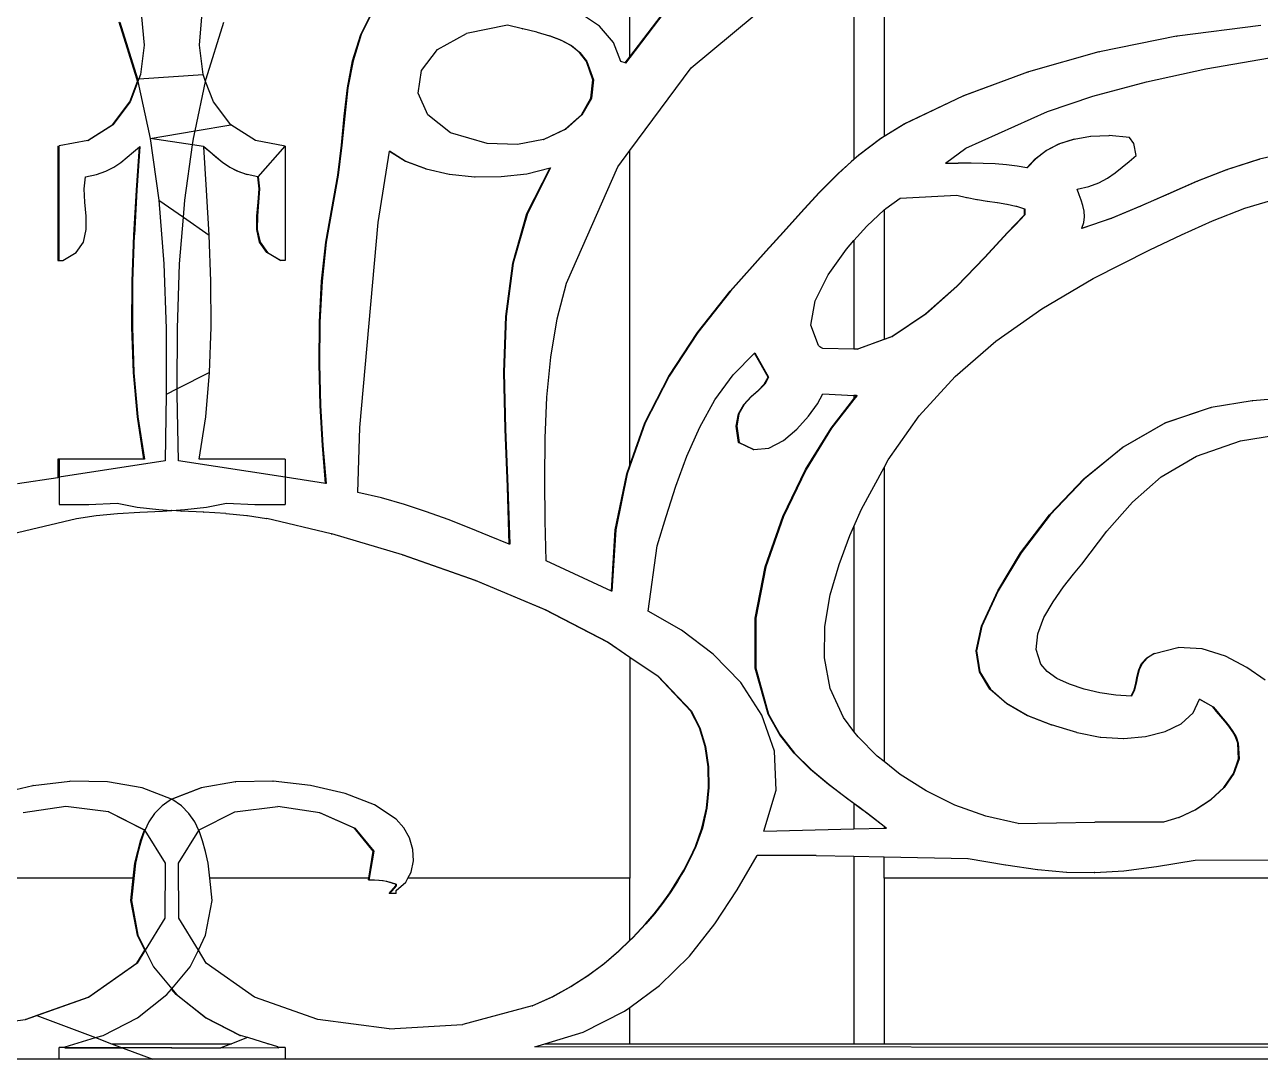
# Model space of a CAD drawing. Header units: inches. Extents: x 1397 to 20304, y -27267 to -746.
# Drawn here: x 13952.83 to 13966.33, y -23749.69 to -23738.38 of the extents above; entities that cross this region are included whole.
import ezdxf

# ---------------------------------------------------------------- set-up
doc = ezdxf.new("R2010")
doc.units = ezdxf.units.IN
doc.header["$LTSCALE"] = 17
doc.header["$MEASUREMENT"] = 0
doc.layers.add('25 BOT BAR', color=12, linetype='Continuous', lineweight=25)

# ---------------------------------------------------------------- blocks, each defined once
blk = doc.blocks.new('A$C99292ed1')
for p, q in [((42.983, 13.695), (42.983, 16.165)), ((45.762, 15.322), (45.762, 12.612)), ((45.432, 15.111), (45.432, 12.297)), ((43.653, 13.543), (44.713, 14.649)), ((42.983, 13.695), (43.517, 14.571)), ((43.522, 14.571), (42.983, 13.687)), ((40.043, 13.998), (40.178, 14.336)), ((40.183, 14.336), (40.048, 13.998)), ((37.648, 14.242), (37.677, 13.852)), ((38.279, 13.852), (38.307, 14.242)), ((42.65, 14.113), (42.431, 14.296)), ((37.597, 13.392), (37.404, 14.17)), ((37.409, 14.17), (37.602, 13.392)), ((38.353, 13.392), (38.547, 14.17)), ((41.646, 14.128), (41.197, 14.015)), ((41.811, 14.077), (41.646, 14.128)), ((41.811, 14.077), (41.815, 14.077)), ((41.965, 14.03), (41.815, 14.077)), ((42.804, 13.89), (42.65, 14.113)), ((49.879, 14.125), (48.962, 13.975)), ((39.954, 13.642), (40.043, 13.998)), ((40.048, 13.998), (39.959, 13.642)), ((40.043, 13.998), (40.048, 13.998)), ((40.883, 13.795), (41.197, 14.015)), ((41.965, 14.03), (41.97, 14.03)), ((41.97, 14.03), (42.105, 13.981)), ((42.23, 13.924), (42.105, 13.981)), ((42.105, 13.981), (42.11, 13.981)), ((42.11, 13.981), (42.234, 13.924)), ((42.23, 13.924), (42.234, 13.924)), ((42.339, 13.85), (42.23, 13.924)), ((42.234, 13.924), (42.344, 13.85)), ((48.957, 13.975), (48.114, 13.763)), ((48.957, 13.975), (48.962, 13.975)), ((37.677, 13.852), (37.636, 13.453)), ((38.32, 13.453), (38.279, 13.852)), ((40.706, 13.51), (40.883, 13.795)), ((42.339, 13.85), (42.344, 13.85)), ((42.432, 13.755), (42.339, 13.85)), ((42.344, 13.85), (42.437, 13.755)), ((42.886, 13.631), (42.804, 13.89)), ((39.898, 13.27), (39.954, 13.642)), ((39.959, 13.642), (39.903, 13.27)), ((39.954, 13.642), (39.959, 13.642)), ((42.432, 13.755), (42.437, 13.755)), ((42.498, 13.65), (42.432, 13.755)), ((42.437, 13.755), (42.504, 13.646)), ((42.504, 13.646), (42.498, 13.65)), ((42.509, 13.631), (42.498, 13.65)), ((42.504, 13.646), (42.514, 13.631)), ((42.932, 13.611), (42.983, 13.695)), ((42.983, 13.687), (42.936, 13.61)), ((42.983, 13.687), (42.983, 13.695)), ((48.109, 13.763), (47.338, 13.492)), ((48.109, 13.763), (48.114, 13.763)), ((49.278, 13.532), (49.972, 13.683)), ((40.669, 13.198), (40.706, 13.51)), ((42.509, 13.631), (42.514, 13.631)), ((42.58, 13.38), (42.509, 13.631)), ((42.514, 13.631), (42.585, 13.38)), ((42.932, 13.611), (42.886, 13.631)), ((42.936, 13.61), (42.932, 13.611)), ((42.983, 12.413), (43.653, 13.543)), ((48.627, 13.354), (49.278, 13.532)), ((37.603, 13.359), (37.597, 13.392)), ((37.602, 13.392), (37.597, 13.392)), ((37.602, 13.392), (37.618, 13.394)), ((37.602, 13.392), (37.606, 13.369)), ((37.603, 13.359), (37.606, 13.369)), ((37.606, 13.369), (37.608, 13.359)), ((37.618, 13.394), (37.608, 13.359)), ((37.618, 13.394), (38.32, 13.453)), ((37.636, 13.453), (37.618, 13.394)), ((38.348, 13.359), (38.32, 13.453)), ((38.348, 13.359), (38.353, 13.392)), ((42.558, 13.132), (42.58, 13.38)), ((42.585, 13.38), (42.563, 13.132)), ((42.58, 13.38), (42.585, 13.38)), ((46.624, 13.164), (47.333, 13.492)), ((47.338, 13.492), (46.629, 13.164)), ((47.333, 13.492), (47.338, 13.492)), ((37.518, 13.079), (37.603, 13.359)), ((37.608, 13.359), (37.523, 13.079)), ((37.608, 13.359), (37.742, 12.579)), ((38.232, 12.683), (38.348, 13.359)), ((38.433, 13.079), (38.348, 13.359)), ((39.862, 12.884), (39.898, 13.27)), ((39.903, 13.27), (39.867, 12.884)), ((39.898, 13.27), (39.903, 13.27)), ((48.042, 13.157), (48.627, 13.354)), ((40.774, 12.901), (40.669, 13.198)), ((42.454, 12.902), (42.558, 13.132)), ((42.563, 13.132), (42.459, 12.902)), ((42.558, 13.132), (42.563, 13.132)), ((45.981, 12.78), (46.624, 13.164)), ((46.629, 13.164), (45.986, 12.78)), ((46.624, 13.164), (46.629, 13.164)), ((47.548, 12.946), (48.042, 13.157)), ((37.329, 12.766), (37.518, 13.079)), ((37.523, 13.079), (37.333, 12.766)), ((37.518, 13.079), (37.523, 13.079)), ((38.622, 12.766), (38.433, 13.079)), ((39.831, 12.486), (39.862, 12.884)), ((39.867, 12.884), (39.836, 12.486)), ((39.862, 12.884), (39.867, 12.884)), ((41.025, 12.658), (40.774, 12.901)), ((42.278, 12.708), (42.454, 12.902)), ((42.459, 12.902), (42.282, 12.708)), ((42.454, 12.902), (42.459, 12.902)), ((46.655, 12.448), (47.548, 12.946)), ((37.059, 12.551), (37.329, 12.766)), ((37.332, 12.765), (37.064, 12.551)), ((37.332, 12.765), (37.329, 12.766)), ((37.332, 12.765), (37.333, 12.766)), ((38.232, 12.683), (38.622, 12.766)), ((38.891, 12.551), (38.622, 12.766)), ((42.039, 12.567), (42.278, 12.708)), ((42.282, 12.708), (42.044, 12.567)), ((42.278, 12.708), (42.282, 12.708)), ((45.986, 12.78), (45.762, 12.608)), ((45.762, 12.612), (45.981, 12.78)), ((45.981, 12.78), (45.986, 12.78)), ((37.742, 12.579), (38.232, 12.683)), ((37.742, 12.579), (37.836, 11.736)), ((38.204, 12.492), (37.742, 12.579)), ((38.204, 12.492), (38.214, 12.579)), ((38.214, 12.579), (38.232, 12.683)), ((41.423, 12.511), (41.025, 12.658)), ((42.039, 12.567), (41.754, 12.496)), ((42.039, 12.567), (42.044, 12.567)), ((45.481, 12.351), (45.72, 12.58)), ((45.725, 12.58), (45.485, 12.351)), ((45.72, 12.58), (45.762, 12.612)), ((45.72, 12.58), (45.725, 12.58)), ((45.762, 12.608), (45.725, 12.58)), ((45.762, 12.612), (45.762, 12.608)), ((47.671, 12.504), (47.833, 12.572)), ((47.838, 12.572), (47.676, 12.504)), ((47.833, 12.572), (47.838, 12.572)), ((47.838, 12.572), (48.015, 12.612)), ((48.015, 12.612), (48.02, 12.612)), ((48.02, 12.612), (48.217, 12.621)), ((48.217, 12.621), (48.218, 12.621)), ((48.218, 12.621), (48.221, 12.621)), ((48.441, 12.594), (48.221, 12.621)), ((48.49, 12.511), (48.441, 12.594)), ((36.734, 12.476), (36.749, 12.478)), ((36.734, 12.476), (36.734, 10.912)), ((36.749, 12.454), (36.734, 12.476)), ((37.059, 12.551), (36.749, 12.478)), ((36.749, 12.454), (36.749, 12.478)), ((36.749, 10.912), (36.749, 12.454)), ((37.059, 12.551), (37.064, 12.551)), ((37.559, 12.396), (37.624, 12.464)), ((37.591, 11.875), (37.624, 12.464)), ((37.629, 12.469), (37.596, 11.875)), ((37.624, 12.464), (37.629, 12.469)), ((38.12, 11.736), (38.204, 12.492)), ((38.326, 12.469), (38.204, 12.492)), ((38.326, 12.469), (38.397, 12.396)), ((38.327, 12.464), (38.326, 12.469)), ((38.392, 12.396), (38.327, 12.464)), ((38.359, 11.875), (38.327, 12.464)), ((39.216, 12.476), (38.891, 12.551)), ((38.921, 12.054), (39.216, 12.476)), ((39.216, 12.476), (39.216, 10.912)), ((39.792, 12.077), (39.831, 12.486)), ((39.836, 12.486), (39.797, 12.077)), ((39.831, 12.486), (39.836, 12.486)), ((41.754, 12.496), (41.423, 12.511)), ((46.432, 12.241), (46.655, 12.448)), ((47.531, 12.413), (47.671, 12.504)), ((47.676, 12.504), (47.535, 12.413)), ((47.671, 12.504), (47.676, 12.504)), ((48.515, 12.345), (48.49, 12.511)), ((37.42, 12.253), (37.49, 12.323)), ((37.49, 12.323), (37.559, 12.396)), ((38.46, 12.323), (38.392, 12.396)), ((38.392, 12.396), (38.397, 12.396)), ((38.397, 12.396), (38.465, 12.323)), ((38.531, 12.253), (38.46, 12.323)), ((38.465, 12.323), (38.46, 12.323)), ((38.465, 12.323), (38.535, 12.253)), ((40.233, 11.432), (40.356, 12.404)), ((40.356, 12.404), (40.357, 12.407)), ((40.528, 12.269), (40.356, 12.404)), ((40.357, 12.407), (40.533, 12.269)), ((42.853, 12.194), (42.983, 12.413)), ((42.983, 8.118), (42.983, 12.413)), ((45.4, 12.261), (45.432, 12.297)), ((45.432, 12.292), (45.403, 12.259)), ((45.432, 12.297), (45.481, 12.351)), ((45.485, 12.351), (45.432, 12.292)), ((45.432, 12.297), (45.432, 12.292)), ((45.481, 12.351), (45.485, 12.351)), ((47.321, 12.18), (47.413, 12.303)), ((47.418, 12.303), (47.325, 12.179)), ((47.413, 12.303), (47.531, 12.413)), ((47.413, 12.303), (47.418, 12.303)), ((47.535, 12.413), (47.418, 12.303)), ((47.531, 12.413), (47.535, 12.413)), ((48.439, 12.266), (48.515, 12.345)), ((49.507, 12.155), (49.859, 12.296)), ((49.864, 12.296), (49.512, 12.155)), ((49.859, 12.296), (49.864, 12.296)), ((50.246, 12.407), (49.864, 12.296)), ((37.256, 12.131), (37.343, 12.188)), ((37.343, 12.188), (37.42, 12.253)), ((38.607, 12.188), (38.531, 12.253)), ((38.535, 12.253), (38.531, 12.253)), ((38.535, 12.253), (38.612, 12.188)), ((38.694, 12.131), (38.607, 12.188)), ((38.612, 12.188), (38.607, 12.188)), ((38.612, 12.188), (38.699, 12.131)), ((40.528, 12.269), (40.533, 12.269)), ((40.752, 12.164), (40.528, 12.269)), ((40.533, 12.269), (40.756, 12.164)), ((40.752, 12.164), (40.756, 12.164)), ((40.756, 12.164), (41.009, 12.092)), ((41.857, 12.098), (42.112, 12.177)), ((41.859, 11.556), (42.112, 12.177)), ((42.117, 12.179), (41.864, 11.556)), ((42.112, 12.177), (42.117, 12.179)), ((42.291, 10.603), (42.853, 12.194)), ((45.258, 12.101), (45.4, 12.261)), ((45.403, 12.259), (45.263, 12.101)), ((45.403, 12.259), (45.4, 12.261)), ((46.432, 12.241), (46.568, 12.242)), ((46.568, 12.242), (46.57, 12.242)), ((46.573, 12.242), (46.57, 12.242)), ((46.711, 12.241), (46.573, 12.242)), ((46.845, 12.238), (46.711, 12.241)), ((46.975, 12.231), (46.845, 12.238)), ((47.099, 12.22), (46.975, 12.231)), ((47.216, 12.203), (47.099, 12.22)), ((47.321, 12.18), (47.216, 12.203)), ((47.325, 12.179), (47.321, 12.18)), ((48.287, 12.108), (48.364, 12.186)), ((48.364, 12.186), (48.439, 12.266)), ((49.179, 11.995), (49.507, 12.155)), ((49.512, 12.155), (49.184, 11.995)), ((49.507, 12.155), (49.512, 12.155)), ((37.019, 11.89), (37.034, 12.054)), ((37.034, 12.054), (37.155, 12.086)), ((37.155, 12.086), (37.256, 12.131)), ((38.796, 12.086), (38.694, 12.131)), ((38.699, 12.131), (38.694, 12.131)), ((38.699, 12.131), (38.801, 12.086)), ((38.801, 12.086), (38.796, 12.086)), ((38.917, 12.054), (38.801, 12.086)), ((38.931, 11.89), (38.917, 12.054)), ((38.921, 12.054), (38.917, 12.054)), ((38.921, 12.054), (38.936, 11.89)), ((39.661, 11.164), (39.792, 12.077)), ((39.797, 12.077), (39.666, 11.164)), ((39.792, 12.077), (39.797, 12.077)), ((41.009, 12.092), (41.014, 12.092)), ((41.014, 12.092), (41.287, 12.056)), ((41.287, 12.056), (41.292, 12.056)), ((41.292, 12.056), (41.577, 12.058)), ((41.577, 12.058), (41.857, 12.098)), ((45.049, 11.837), (45.258, 12.101)), ((45.263, 12.101), (45.053, 11.837)), ((45.258, 12.101), (45.263, 12.101)), ((48.109, 11.974), (48.203, 12.037)), ((48.203, 12.037), (48.287, 12.108)), ((37.028, 11.708), (37.019, 11.89)), ((38.923, 11.708), (38.931, 11.89)), ((38.936, 11.89), (38.927, 11.708)), ((38.936, 11.89), (38.931, 11.89)), ((47.87, 11.888), (47.999, 11.924)), ((47.893, 11.811), (47.87, 11.888)), ((47.999, 11.924), (48.109, 11.974)), ((48.866, 11.825), (49.179, 11.995)), ((49.184, 11.995), (48.871, 11.825)), ((49.179, 11.995), (49.184, 11.995)), ((37.564, 11.259), (37.591, 11.875)), ((37.596, 11.875), (37.569, 11.263)), ((37.591, 11.875), (37.596, 11.875)), ((38.387, 11.259), (38.359, 11.875)), ((44.85, 11.566), (45.049, 11.837)), ((45.053, 11.837), (44.855, 11.566)), ((45.049, 11.837), (45.053, 11.837)), ((45.779, 11.624), (45.936, 11.764)), ((45.936, 11.764), (46.556, 11.806)), ((46.556, 11.806), (46.663, 11.773)), ((46.663, 11.773), (46.667, 11.773)), ((46.667, 11.773), (46.775, 11.747)), ((46.775, 11.747), (46.78, 11.747)), ((46.78, 11.747), (46.887, 11.725)), ((47.915, 11.736), (47.893, 11.811)), ((48.558, 11.654), (48.866, 11.825)), ((48.871, 11.825), (48.562, 11.654)), ((48.866, 11.825), (48.871, 11.825)), ((49.703, 11.626), (50.085, 11.769)), ((37.042, 11.519), (37.028, 11.708)), ((37.836, 11.736), (37.891, 10.868)), ((37.836, 11.736), (38.105, 11.503)), ((38.105, 11.503), (38.12, 11.736)), ((38.908, 11.519), (38.923, 11.708)), ((38.927, 11.708), (38.913, 11.519)), ((38.927, 11.708), (38.923, 11.708)), ((45.762, 11.603), (45.779, 11.624)), ((46.887, 11.725), (46.892, 11.725)), ((46.892, 11.725), (46.996, 11.704)), ((46.996, 11.704), (47.001, 11.704)), ((47.001, 11.704), (47.102, 11.682)), ((47.102, 11.682), (47.107, 11.682)), ((47.107, 11.682), (47.202, 11.654)), ((47.202, 11.654), (47.207, 11.654)), ((47.207, 11.654), (47.295, 11.619)), ((47.295, 11.619), (47.3, 11.619)), ((47.295, 11.536), (47.295, 11.619)), ((47.3, 11.619), (47.3, 11.536)), ((47.934, 11.662), (47.915, 11.736)), ((47.947, 11.587), (47.934, 11.662)), ((48.244, 11.492), (48.558, 11.654)), ((48.562, 11.654), (48.249, 11.492)), ((48.558, 11.654), (48.562, 11.654)), ((49.351, 11.456), (49.703, 11.626)), ((37.044, 11.334), (37.042, 11.519)), ((38.064, 10.868), (38.105, 11.503)), ((38.105, 11.503), (38.387, 11.259)), ((38.907, 11.334), (38.908, 11.519)), ((38.913, 11.519), (38.908, 11.519)), ((38.913, 11.519), (38.912, 11.334)), ((41.704, 10.874), (41.859, 11.556)), ((41.864, 11.556), (41.709, 10.874)), ((41.859, 11.556), (41.864, 11.556)), ((44.657, 11.298), (44.85, 11.566)), ((44.855, 11.566), (44.662, 11.298)), ((44.85, 11.566), (44.855, 11.566)), ((45.571, 11.381), (45.762, 11.603)), ((45.762, 11.603), (45.762, 9.836)), ((47.192, 11.403), (47.295, 11.536)), ((47.3, 11.536), (47.196, 11.401)), ((47.295, 11.536), (47.3, 11.536)), ((48.249, 11.492), (47.92, 11.349)), ((47.921, 11.352), (48.244, 11.492)), ((47.943, 11.432), (47.951, 11.511)), ((47.951, 11.511), (47.947, 11.587)), ((48.244, 11.492), (48.249, 11.492)), ((40.034, 8.633), (40.233, 11.432)), ((45.432, 11.186), (45.571, 11.381)), ((47.11, 11.297), (47.192, 11.403)), ((47.196, 11.401), (47.114, 11.297)), ((47.196, 11.401), (47.192, 11.403)), ((47.92, 11.349), (47.921, 11.352)), ((47.921, 11.352), (47.943, 11.432)), ((49.011, 11.265), (49.351, 11.456)), ((37.014, 11.165), (37.044, 11.334)), ((37.546, 10.631), (37.564, 11.259)), ((37.568, 11.259), (37.55, 10.631)), ((37.569, 11.263), (37.564, 11.259)), ((37.564, 11.259), (37.568, 11.259)), ((37.569, 11.263), (37.568, 11.259)), ((38.405, 10.631), (38.387, 11.259)), ((38.937, 11.165), (38.907, 11.334)), ((38.912, 11.334), (38.907, 11.334)), ((38.912, 11.334), (38.942, 11.165)), ((44.468, 11.038), (44.657, 11.298)), ((44.662, 11.298), (44.473, 11.038)), ((44.657, 11.298), (44.662, 11.298)), ((46.859, 10.952), (47.11, 11.297)), ((47.114, 11.297), (46.863, 10.952)), ((47.11, 11.297), (47.114, 11.297)), ((48.664, 11.059), (49.011, 11.265)), ((36.934, 11.021), (37.014, 11.165)), ((39.017, 11.021), (38.937, 11.165)), ((38.942, 11.165), (38.937, 11.165)), ((38.942, 11.165), (39.022, 11.021)), ((39.615, 10.63), (39.661, 11.164)), ((39.666, 11.164), (39.62, 10.63)), ((39.661, 11.164), (39.666, 11.164)), ((45.349, 11.069), (45.432, 11.186)), ((45.432, 11.186), (45.432, 9.7)), ((36.786, 10.914), (36.934, 11.021)), ((39.165, 10.914), (39.017, 11.021)), ((39.022, 11.021), (39.017, 11.021)), ((39.022, 11.021), (39.169, 10.914)), ((44.079, 10.494), (44.468, 11.038)), ((44.473, 11.038), (44.084, 10.494)), ((44.468, 11.038), (44.473, 11.038)), ((45.149, 10.718), (45.349, 11.069)), ((46.556, 10.561), (46.859, 10.952)), ((46.863, 10.952), (46.56, 10.561)), ((46.859, 10.952), (46.863, 10.952)), ((48.044, 10.666), (48.664, 11.059)), ((36.734, 10.912), (36.749, 10.912)), ((36.749, 10.912), (36.786, 10.914)), ((37.891, 10.868), (37.916, 9.982)), ((38.039, 9.982), (38.064, 10.868)), ((39.169, 10.914), (39.165, 10.914)), ((39.202, 10.912), (39.169, 10.914)), ((39.216, 10.912), (39.202, 10.912)), ((41.627, 10.147), (41.704, 10.874)), ((41.709, 10.874), (41.631, 10.147)), ((41.704, 10.874), (41.709, 10.874)), ((45.007, 10.36), (45.149, 10.718)), ((47.484, 10.254), (48.044, 10.666)), ((37.543, 10.002), (37.546, 10.631)), ((37.546, 10.631), (37.55, 10.631)), ((37.55, 10.631), (37.548, 10.002)), ((38.408, 10.002), (38.405, 10.631)), ((39.591, 10.071), (39.615, 10.63)), ((39.62, 10.63), (39.596, 10.071)), ((39.615, 10.63), (39.62, 10.63)), ((42.187, 10.114), (42.291, 10.603)), ((46.214, 10.183), (46.556, 10.561)), ((46.56, 10.561), (46.219, 10.183)), ((46.556, 10.561), (46.56, 10.561)), ((43.722, 9.93), (44.079, 10.494)), ((44.084, 10.494), (43.727, 9.93)), ((44.079, 10.494), (44.084, 10.494)), ((44.96, 10.028), (45.007, 10.36)), ((41.605, 9.387), (41.627, 10.147)), ((41.631, 10.147), (41.61, 9.387)), ((41.627, 10.147), (41.631, 10.147)), ((45.847, 9.876), (46.214, 10.183)), ((46.219, 10.183), (45.851, 9.876)), ((46.214, 10.183), (46.219, 10.183)), ((46.983, 9.811), (47.484, 10.254)), ((37.543, 10.002), (37.548, 10.002)), ((37.56, 9.38), (37.543, 10.002)), ((37.548, 10.002), (37.565, 9.38)), ((38.391, 9.38), (38.408, 10.002)), ((39.587, 9.5), (39.591, 10.071)), ((39.591, 10.071), (39.596, 10.071)), ((39.596, 10.071), (39.592, 9.5)), ((42.118, 9.592), (42.187, 10.114)), ((45.044, 9.752), (44.96, 10.028)), ((37.916, 9.982), (37.918, 9.083)), ((38.037, 9.158), (38.039, 9.982)), ((43.408, 9.333), (43.722, 9.93)), ((43.727, 9.93), (43.413, 9.333)), ((43.722, 9.93), (43.727, 9.93)), ((45.851, 9.876), (45.762, 9.834)), ((45.762, 9.836), (45.847, 9.876)), ((45.847, 9.876), (45.851, 9.876)), ((45.055, 9.739), (45.044, 9.752)), ((45.06, 9.732), (45.055, 9.739)), ((45.069, 9.725), (45.06, 9.732)), ((45.077, 9.72), (45.069, 9.725)), ((45.467, 9.699), (45.762, 9.836)), ((45.762, 9.834), (45.472, 9.699)), ((45.762, 9.836), (45.762, 9.834)), ((46.538, 9.326), (46.983, 9.811)), ((42.077, 9.046), (42.118, 9.592)), ((44.112, 9.352), (44.346, 9.645)), ((44.346, 9.645), (44.349, 9.649)), ((44.493, 9.317), (44.346, 9.645)), ((44.349, 9.649), (44.498, 9.317)), ((45.093, 9.711), (45.077, 9.72)), ((45.432, 9.7), (45.093, 9.711)), ((45.467, 9.699), (45.432, 9.7)), ((45.472, 9.699), (45.467, 9.699)), ((39.587, 9.5), (39.592, 9.5)), ((39.599, 8.933), (39.587, 9.5)), ((39.592, 9.5), (39.603, 8.933)), ((37.56, 9.38), (37.565, 9.38)), ((37.602, 8.775), (37.56, 9.38)), ((37.56, 9.38), (37.565, 9.377)), ((37.565, 9.38), (37.565, 9.377)), ((37.565, 9.377), (37.607, 8.775)), ((38.391, 9.38), (38.037, 9.158)), ((38.349, 8.775), (38.391, 9.38)), ((41.605, 9.387), (41.61, 9.387)), ((41.619, 8.606), (41.605, 9.387)), ((41.61, 9.387), (41.624, 8.606)), ((43.147, 8.693), (43.408, 9.333)), ((43.413, 9.333), (43.152, 8.693)), ((43.408, 9.333), (43.413, 9.333)), ((43.913, 9.011), (44.112, 9.352)), ((44.452, 9.221), (44.493, 9.317)), ((44.498, 9.317), (44.457, 9.221)), ((44.493, 9.317), (44.498, 9.317)), ((46.146, 8.789), (46.538, 9.326)), ((44.384, 9.136), (44.452, 9.221)), ((44.457, 9.221), (44.389, 9.136)), ((44.452, 9.221), (44.457, 9.221)), ((37.918, 9.083), (37.905, 8.176)), ((38.037, 9.158), (37.918, 9.083)), ((38.037, 9.083), (38.037, 9.158)), ((38.051, 8.176), (38.037, 9.083)), ((42.058, 8.484), (42.077, 9.046)), ((44.228, 8.946), (44.304, 9.049)), ((44.309, 9.049), (44.233, 8.946)), ((44.304, 9.049), (44.384, 9.136)), ((44.304, 9.049), (44.309, 9.049)), ((44.389, 9.136), (44.309, 9.049)), ((44.384, 9.136), (44.389, 9.136)), ((45.032, 8.956), (45.093, 9.089)), ((45.093, 9.089), (45.432, 9.07)), ((45.432, 9.07), (45.432, 9.023)), ((45.46, 9.068), (45.432, 9.07)), ((45.465, 9.068), (45.432, 9.015)), ((45.432, 9.023), (45.46, 9.068)), ((45.46, 9.068), (45.465, 9.068)), ((39.599, 8.933), (39.603, 8.933)), ((39.623, 8.384), (39.599, 8.933)), ((39.603, 8.933), (39.628, 8.384)), ((43.746, 8.636), (43.913, 9.011)), ((44.17, 8.817), (44.228, 8.946)), ((44.233, 8.946), (44.175, 8.817)), ((44.228, 8.946), (44.233, 8.946)), ((44.934, 8.786), (45.032, 8.956)), ((45.181, 8.62), (45.432, 9.023)), ((45.432, 9.015), (45.186, 8.62)), ((45.432, 9.023), (45.432, 9.015)), ((49.781, 8.994), (49.333, 8.902)), ((49.781, 8.994), (49.786, 8.994)), ((50.266, 9.045), (49.786, 8.994)), ((44.146, 8.647), (44.17, 8.817)), ((44.175, 8.817), (44.151, 8.647)), ((44.17, 8.817), (44.175, 8.817)), ((44.807, 8.607), (44.934, 8.786)), ((45.806, 8.188), (46.146, 8.789)), ((48.832, 8.695), (49.329, 8.902)), ((49.333, 8.902), (48.837, 8.695)), ((49.329, 8.902), (49.333, 8.902)), ((37.602, 8.775), (37.607, 8.775)), ((37.674, 8.197), (37.602, 8.775)), ((37.607, 8.775), (37.679, 8.197)), ((38.277, 8.197), (38.349, 8.775)), ((43.152, 8.693), (42.983, 8.101)), ((42.983, 8.118), (43.147, 8.693)), ((43.147, 8.693), (43.152, 8.693)), ((44.146, 8.647), (44.151, 8.647)), ((44.171, 8.425), (44.146, 8.647)), ((44.151, 8.647), (44.176, 8.425)), ((48.368, 8.361), (48.832, 8.695)), ((48.837, 8.695), (48.373, 8.361)), ((48.832, 8.695), (48.837, 8.695)), ((40.01, 7.741), (40.034, 8.633)), ((41.619, 8.606), (41.624, 8.606)), ((41.646, 7.818), (41.619, 8.606)), ((41.624, 8.606), (41.651, 7.818)), ((43.604, 8.239), (43.746, 8.636)), ((44.66, 8.452), (44.807, 8.607)), ((44.904, 8.058), (45.181, 8.62)), ((45.186, 8.62), (44.908, 8.058)), ((45.181, 8.62), (45.186, 8.62)), ((49.656, 8.449), (50.269, 8.576)), ((39.623, 8.384), (39.628, 8.384)), ((39.658, 7.866), (39.623, 8.384)), ((39.628, 8.384), (39.663, 7.865)), ((42.054, 7.918), (42.058, 8.484)), ((44.171, 8.425), (44.176, 8.425)), ((44.332, 8.331), (44.171, 8.425)), ((44.176, 8.425), (44.336, 8.331)), ((44.501, 8.35), (44.66, 8.452)), ((49.173, 8.24), (49.656, 8.449)), ((43.484, 7.829), (43.604, 8.239)), ((44.332, 8.331), (44.336, 8.331)), ((44.336, 8.331), (44.501, 8.35)), ((47.945, 7.931), (48.368, 8.361)), ((48.373, 8.361), (47.95, 7.931)), ((48.368, 8.361), (48.373, 8.361)), ((48.79, 7.959), (49.173, 8.24)), ((36.749, 8.197), (36.734, 8.197)), ((36.734, 8.197), (36.734, 7.95)), ((36.749, 8.197), (36.749, 7.954)), ((37.674, 8.197), (36.749, 8.197)), ((37.905, 8.176), (36.749, 7.954)), ((37.679, 8.197), (37.674, 8.197)), ((39.217, 7.951), (38.051, 8.176)), ((39.217, 8.197), (38.277, 8.197)), ((39.217, 8.197), (39.217, 7.951)), ((42.949, 7.998), (42.983, 8.118)), ((42.983, 8.101), (42.953, 7.998)), ((42.983, 8.101), (42.983, 8.118)), ((45.762, 8.085), (45.806, 8.188)), ((42.824, 7.235), (42.949, 7.998)), ((42.953, 7.998), (42.829, 7.235)), ((42.949, 7.998), (42.953, 7.998)), ((44.655, 7.417), (44.904, 8.058)), ((44.908, 8.058), (44.66, 7.417)), ((44.904, 8.058), (44.908, 8.058)), ((45.515, 7.513), (45.762, 8.085)), ((45.762, 8.085), (45.762, 4.066)), ((36.293, 7.866), (36.734, 7.95)), ((36.734, 7.95), (36.749, 7.954)), ((36.749, 7.954), (36.748, 7.577)), ((39.217, 7.951), (39.217, 7.577)), ((39.658, 7.866), (39.217, 7.951)), ((39.663, 7.865), (39.658, 7.866)), ((42.059, 7.356), (42.054, 7.918)), ((47.57, 7.439), (47.945, 7.931)), ((47.95, 7.931), (47.575, 7.439)), ((47.945, 7.931), (47.95, 7.931)), ((48.475, 7.613), (48.79, 7.959)), ((40.269, 7.668), (40.01, 7.741)), ((41.646, 7.818), (41.651, 7.818)), ((41.666, 7.038), (41.646, 7.818)), ((41.651, 7.818), (41.671, 7.036)), ((43.379, 7.417), (43.484, 7.829)), ((36.748, 7.577), (37.071, 7.581)), ((37.071, 7.581), (37.381, 7.596)), ((37.381, 7.596), (37.6, 7.544)), ((38.356, 7.544), (38.574, 7.596)), ((38.574, 7.596), (38.884, 7.581)), ((38.884, 7.581), (39.207, 7.577)), ((39.207, 7.577), (39.217, 7.577)), ((40.519, 7.58), (40.269, 7.668)), ((40.762, 7.48), (40.519, 7.58)), ((48.195, 7.213), (48.475, 7.613)), ((36.938, 7.388), (37.152, 7.43)), ((37.152, 7.43), (37.384, 7.456)), ((37.384, 7.456), (37.627, 7.474)), ((37.6, 7.544), (37.835, 7.511)), ((37.627, 7.474), (37.875, 7.49)), ((37.835, 7.511), (37.975, 7.498)), ((37.875, 7.49), (37.975, 7.498)), ((37.978, 7.498), (37.975, 7.498)), ((37.978, 7.498), (38.12, 7.511)), ((38.075, 7.49), (37.978, 7.498)), ((38.075, 7.49), (38.08, 7.49)), ((38.323, 7.474), (38.08, 7.49)), ((38.12, 7.511), (38.356, 7.544)), ((38.323, 7.474), (38.328, 7.474)), ((38.567, 7.456), (38.328, 7.474)), ((38.567, 7.456), (38.572, 7.456)), ((38.572, 7.456), (38.799, 7.43)), ((38.799, 7.43), (38.804, 7.43)), ((38.804, 7.43), (39.013, 7.388)), ((40.997, 7.372), (40.762, 7.48)), ((45.432, 7.279), (45.515, 7.513)), ((47.253, 6.917), (47.57, 7.439)), ((47.575, 7.439), (47.258, 6.917)), ((47.57, 7.439), (47.575, 7.439)), ((36.23, 7.178), (36.938, 7.388)), ((39.013, 7.388), (39.018, 7.388)), ((39.721, 7.178), (39.018, 7.388)), ((41.226, 7.26), (40.997, 7.372)), ((42.068, 6.808), (42.059, 7.356)), ((43.283, 7.015), (43.379, 7.417)), ((44.462, 6.728), (44.655, 7.417)), ((44.66, 7.417), (44.467, 6.728)), ((44.655, 7.417), (44.66, 7.417)), ((39.721, 7.178), (39.726, 7.178)), ((40.498, 6.891), (39.726, 7.178)), ((41.451, 7.146), (41.226, 7.26)), ((42.782, 6.395), (42.824, 7.235)), ((42.829, 7.235), (42.787, 6.393)), ((42.824, 7.235), (42.829, 7.235)), ((45.269, 6.761), (45.388, 7.155)), ((45.388, 7.155), (45.432, 7.279)), ((45.432, 7.279), (45.432, 4.48)), ((47.92, 6.766), (48.195, 7.213)), ((41.666, 7.038), (41.451, 7.146)), ((41.671, 7.036), (41.666, 7.038)), ((41.295, 6.54), (40.498, 6.891)), ((40.498, 6.891), (40.503, 6.891)), ((40.503, 6.891), (41.3, 6.54)), ((43.184, 6.123), (43.283, 7.015)), ((47.002, 6.398), (47.253, 6.917)), ((47.258, 6.917), (47.007, 6.398)), ((47.253, 6.917), (47.258, 6.917)), ((42.782, 6.395), (42.068, 6.808)), ((45.173, 6.343), (45.269, 6.761)), ((47.832, 6.628), (47.92, 6.766)), ((44.353, 6.026), (44.462, 6.728)), ((44.467, 6.728), (44.358, 6.026)), ((44.462, 6.728), (44.467, 6.728)), ((47.722, 6.452), (47.832, 6.628)), ((42.059, 6.138), (41.295, 6.54)), ((41.295, 6.54), (41.3, 6.54)), ((41.3, 6.54), (42.064, 6.138)), ((42.787, 6.393), (42.782, 6.395)), ((46.824, 5.916), (47.002, 6.398)), ((47.007, 6.398), (46.829, 5.916)), ((47.002, 6.398), (47.007, 6.398)), ((47.608, 6.251), (47.722, 6.452)), ((45.114, 5.912), (45.173, 6.343)), ((47.508, 6.034), (47.608, 6.251)), ((42.74, 5.698), (42.059, 6.138)), ((42.059, 6.138), (42.064, 6.138)), ((42.064, 6.138), (42.745, 5.698)), ((43.547, 5.864), (43.184, 6.123)), ((44.353, 6.026), (44.358, 6.026)), ((44.354, 5.343), (44.353, 6.026)), ((44.358, 6.026), (44.359, 5.343)), ((47.441, 5.812), (47.508, 6.034)), ((43.892, 5.536), (43.547, 5.864)), ((45.109, 5.482), (45.114, 5.912)), ((46.766, 5.578), (46.824, 5.916)), ((46.829, 5.916), (46.77, 5.578)), ((46.824, 5.916), (46.829, 5.916)), ((47.423, 5.596), (47.441, 5.812)), ((42.74, 5.698), (42.745, 5.698)), ((42.983, 5.491), (42.74, 5.698)), ((42.745, 5.698), (42.983, 5.495)), ((44.194, 5.146), (43.892, 5.536)), ((46.766, 5.578), (46.77, 5.578)), ((46.802, 5.293), (46.766, 5.578)), ((46.77, 5.578), (46.806, 5.293)), ((47.474, 5.397), (47.423, 5.596)), ((48.627, 5.479), (48.709, 5.542)), ((48.714, 5.542), (48.632, 5.479)), ((48.709, 5.542), (48.714, 5.542)), ((48.714, 5.542), (48.97, 5.627)), ((48.97, 5.627), (48.974, 5.626)), ((48.97, 5.627), (48.975, 5.627)), ((48.975, 5.627), (48.974, 5.626)), ((49.238, 5.605), (48.975, 5.627)), ((49.491, 5.505), (49.238, 5.605)), ((42.983, 5.495), (42.983, 5.491)), ((42.983, 5.495), (43.293, 5.232)), ((42.983, 5.491), (42.983, 2.472)), ((43.288, 5.232), (42.983, 5.491)), ((45.171, 5.064), (45.109, 5.482)), ((48.544, 5.321), (48.575, 5.405)), ((48.58, 5.405), (48.549, 5.321)), ((48.575, 5.405), (48.627, 5.479)), ((48.575, 5.405), (48.58, 5.405)), ((48.632, 5.479), (48.58, 5.405)), ((48.627, 5.479), (48.632, 5.479)), ((49.723, 5.354), (49.491, 5.505)), ((44.354, 5.343), (44.359, 5.343)), ((44.493, 4.713), (44.354, 5.343)), ((44.359, 5.343), (44.498, 4.713)), ((46.802, 5.293), (46.806, 5.293)), ((46.917, 5.055), (46.802, 5.293)), ((46.806, 5.293), (46.922, 5.055)), ((47.541, 5.296), (47.474, 5.397)), ((47.649, 5.204), (47.541, 5.296)), ((48.525, 5.232), (48.544, 5.321)), ((48.549, 5.321), (48.53, 5.232)), ((48.544, 5.321), (48.549, 5.321)), ((49.923, 5.177), (49.723, 5.354)), ((43.288, 5.232), (43.293, 5.232)), ((43.65, 4.754), (43.288, 5.232)), ((43.293, 5.232), (43.655, 4.754)), ((44.426, 4.701), (44.194, 5.146)), ((47.786, 5.123), (47.649, 5.204)), ((48.492, 5.049), (48.51, 5.14)), ((48.515, 5.14), (48.496, 5.049)), ((48.51, 5.14), (48.525, 5.232)), ((48.51, 5.14), (48.515, 5.14)), ((48.53, 5.232), (48.515, 5.14)), ((48.525, 5.232), (48.53, 5.232)), ((45.316, 4.671), (45.171, 5.064)), ((46.917, 5.055), (46.922, 5.055)), ((47.097, 4.859), (46.917, 5.055)), ((46.922, 5.055), (47.101, 4.859)), ((47.946, 5.057), (47.786, 5.123)), ((48.118, 5.006), (47.946, 5.057)), ((48.294, 4.973), (48.118, 5.006)), ((48.461, 4.962), (48.492, 5.049)), ((48.496, 5.049), (48.466, 4.962)), ((48.492, 5.049), (48.496, 5.049)), ((48.461, 4.962), (48.294, 4.973)), ((48.466, 4.962), (48.461, 4.962)), ((49.137, 4.733), (49.208, 4.918)), ((49.208, 4.918), (49.209, 4.92)), ((49.353, 4.817), (49.208, 4.918)), ((49.209, 4.92), (49.358, 4.817)), ((43.65, 4.754), (43.655, 4.754)), ((43.744, 4.528), (43.65, 4.754)), ((43.655, 4.754), (43.748, 4.528)), ((47.097, 4.859), (47.101, 4.859)), ((47.325, 4.698), (47.097, 4.859)), ((47.101, 4.859), (47.329, 4.698)), ((49.008, 4.584), (49.137, 4.733)), ((49.353, 4.817), (49.358, 4.817)), ((49.394, 4.749), (49.353, 4.817)), ((49.358, 4.817), (49.399, 4.749)), ((49.394, 4.749), (49.399, 4.749)), ((49.439, 4.684), (49.394, 4.749)), ((49.399, 4.749), (49.443, 4.684)), ((44.564, 4.209), (44.426, 4.701)), ((44.621, 4.43), (44.493, 4.713)), ((44.493, 4.713), (44.498, 4.713)), ((44.498, 4.713), (44.626, 4.43)), ((45.432, 4.48), (45.316, 4.671)), ((47.325, 4.698), (47.329, 4.698)), ((47.586, 4.569), (47.325, 4.698)), ((47.329, 4.698), (47.591, 4.569)), ((49.439, 4.684), (49.443, 4.684)), ((49.484, 4.618), (49.439, 4.684)), ((49.443, 4.684), (49.489, 4.618)), ((49.484, 4.618), (49.489, 4.618)), ((49.528, 4.551), (49.484, 4.618)), ((49.489, 4.618), (49.533, 4.551)), ((43.744, 4.528), (43.748, 4.528)), ((43.806, 4.272), (43.744, 4.528)), ((43.748, 4.528), (43.81, 4.272)), ((45.477, 4.405), (45.432, 4.48)), ((47.586, 4.569), (47.591, 4.569)), ((47.756, 4.505), (47.591, 4.569)), ((47.758, 4.506), (47.756, 4.505)), ((47.866, 4.464), (47.758, 4.506)), ((47.866, 4.464), (47.87, 4.464)), ((47.87, 4.464), (48.123, 4.402)), ((48.619, 4.409), (48.832, 4.476)), ((48.832, 4.476), (49.008, 4.584)), ((49.528, 4.551), (49.533, 4.551)), ((49.568, 4.479), (49.528, 4.551)), ((49.533, 4.551), (49.573, 4.479)), ((49.568, 4.479), (49.573, 4.479)), ((49.602, 4.403), (49.568, 4.479)), ((49.573, 4.479), (49.607, 4.403)), ((44.621, 4.43), (44.626, 4.43)), ((44.778, 4.182), (44.621, 4.43)), ((44.626, 4.43), (44.783, 4.182)), ((45.685, 4.142), (45.477, 4.405)), ((48.123, 4.402), (48.128, 4.402)), ((48.128, 4.402), (48.376, 4.384)), ((48.378, 4.384), (48.376, 4.384)), ((48.378, 4.384), (48.381, 4.384)), ((48.381, 4.384), (48.619, 4.409)), ((49.602, 4.403), (49.607, 4.403)), ((49.626, 4.319), (49.602, 4.403)), ((49.607, 4.403), (49.631, 4.319)), ((43.838, 3.997), (43.806, 4.272)), ((43.806, 4.272), (43.81, 4.272)), ((43.81, 4.272), (43.843, 3.997)), ((44.58, 3.678), (44.564, 4.209)), ((49.635, 4.106), (49.626, 4.319)), ((49.626, 4.319), (49.631, 4.319)), ((49.631, 4.319), (49.64, 4.106)), ((44.778, 4.182), (44.783, 4.182)), ((44.958, 3.96), (44.778, 4.182)), ((44.783, 4.182), (44.963, 3.96)), ((45.762, 4.066), (45.685, 4.142)), ((45.935, 3.892), (45.762, 4.066)), ((49.579, 3.902), (49.635, 4.106)), ((49.64, 4.106), (49.584, 3.902)), ((49.635, 4.106), (49.64, 4.106)), ((43.838, 3.997), (43.843, 3.997)), ((43.842, 3.712), (43.838, 3.997)), ((43.843, 3.997), (43.846, 3.712)), ((44.958, 3.96), (44.963, 3.96)), ((45.154, 3.756), (44.958, 3.96)), ((44.963, 3.96), (45.159, 3.756)), ((36.462, 3.742), (36.864, 3.797)), ((36.869, 3.797), (36.864, 3.797)), ((37.276, 3.789), (36.869, 3.797)), ((37.655, 3.71), (37.276, 3.789)), ((38.675, 3.789), (38.3, 3.71)), ((38.675, 3.789), (38.679, 3.789)), ((39.082, 3.797), (38.679, 3.789)), ((39.082, 3.797), (39.086, 3.797)), ((39.493, 3.742), (39.086, 3.797)), ((46.219, 3.666), (45.935, 3.892)), ((49.472, 3.713), (49.579, 3.902)), ((49.584, 3.902), (49.476, 3.713)), ((49.579, 3.902), (49.584, 3.902)), ((36.084, 3.632), (36.458, 3.742)), ((36.462, 3.742), (36.458, 3.742)), ((37.975, 3.553), (37.655, 3.71)), ((37.975, 3.553), (38.295, 3.71)), ((38.3, 3.71), (37.979, 3.552)), ((38.295, 3.71), (38.3, 3.71)), ((39.871, 3.632), (39.493, 3.742)), ((43.819, 3.429), (43.842, 3.712)), ((43.846, 3.712), (43.824, 3.429)), ((43.842, 3.712), (43.846, 3.712)), ((44.448, 3.116), (44.58, 3.678)), ((45.154, 3.756), (45.159, 3.756)), ((45.362, 3.56), (45.154, 3.756)), ((45.159, 3.756), (45.366, 3.56)), ((46.533, 3.472), (46.219, 3.666)), ((49.327, 3.546), (49.472, 3.713)), ((49.476, 3.713), (49.332, 3.546)), ((49.472, 3.713), (49.476, 3.713)), ((37.976, 3.552), (37.871, 3.462)), ((37.976, 3.552), (37.975, 3.553)), ((37.979, 3.552), (37.976, 3.552)), ((38.085, 3.462), (37.979, 3.552)), ((40.193, 3.476), (39.871, 3.632)), ((45.362, 3.56), (45.366, 3.56)), ((45.432, 3.494), (45.362, 3.56)), ((45.366, 3.56), (45.432, 3.499)), ((49.159, 3.407), (49.327, 3.546)), ((49.332, 3.546), (49.164, 3.407)), ((49.327, 3.546), (49.332, 3.546)), ((36.82, 3.452), (36.355, 3.368)), ((37.285, 3.382), (36.82, 3.452)), ((37.289, 3.382), (37.285, 3.382)), ((37.674, 3.134), (37.285, 3.382)), ((37.289, 3.382), (37.679, 3.134)), ((37.871, 3.462), (37.789, 3.359)), ((38.166, 3.359), (38.085, 3.462)), ((38.276, 3.134), (38.666, 3.382)), ((38.666, 3.382), (39.135, 3.452)), ((39.596, 3.368), (39.135, 3.452)), ((40.431, 3.282), (40.193, 3.476)), ((43.771, 3.158), (43.819, 3.429)), ((43.824, 3.429), (43.776, 3.158)), ((43.819, 3.429), (43.824, 3.429)), ((45.432, 3.499), (45.432, 3.494)), ((45.432, 3.499), (45.494, 3.441)), ((45.432, 3.494), (45.432, 3.147)), ((45.491, 3.44), (45.432, 3.494)), ((45.494, 3.441), (45.491, 3.44)), ((45.573, 3.364), (45.491, 3.44)), ((45.494, 3.441), (45.578, 3.364)), ((46.871, 3.32), (46.533, 3.472)), ((48.981, 3.303), (49.159, 3.407)), ((49.164, 3.407), (48.986, 3.303)), ((49.159, 3.407), (49.164, 3.407)), ((37.727, 3.245), (37.682, 3.127)), ((37.789, 3.359), (37.727, 3.245)), ((38.228, 3.245), (38.166, 3.359)), ((38.273, 3.127), (38.228, 3.245)), ((39.973, 3.156), (39.596, 3.368)), ((39.596, 3.368), (39.601, 3.368)), ((39.601, 3.368), (39.978, 3.156)), ((40.514, 3.164), (40.431, 3.282)), ((45.573, 3.364), (45.578, 3.364)), ((45.762, 3.178), (45.573, 3.364)), ((45.578, 3.364), (45.762, 3.183)), ((47.226, 3.22), (46.871, 3.32)), ((47.226, 3.22), (48.064, 3.241)), ((48.813, 3.241), (48.064, 3.241)), ((48.981, 3.303), (48.813, 3.241)), ((48.981, 3.303), (48.986, 3.303)), ((37.637, 2.983), (37.675, 3.119)), ((37.68, 3.119), (37.642, 2.983)), ((37.679, 3.134), (37.674, 3.134)), ((37.678, 3.127), (37.674, 3.134)), ((37.675, 3.119), (37.678, 3.127)), ((37.675, 3.119), (37.68, 3.119)), ((37.678, 3.127), (37.68, 3.132)), ((37.68, 3.121), (37.678, 3.127)), ((37.679, 3.134), (37.68, 3.132)), ((37.68, 3.132), (37.682, 3.127)), ((37.682, 3.127), (37.68, 3.121)), ((37.68, 3.121), (37.68, 3.119)), ((37.682, 3.127), (37.905, 2.681)), ((38.051, 2.681), (38.273, 3.127)), ((38.273, 3.127), (38.276, 3.134)), ((38.276, 3.119), (38.273, 3.127)), ((38.313, 2.983), (38.276, 3.119)), ((39.973, 3.156), (39.978, 3.156)), ((40.179, 2.843), (39.973, 3.156)), ((39.978, 3.156), (40.184, 2.843)), ((40.575, 3.023), (40.514, 3.164)), ((43.7, 2.909), (43.771, 3.158)), ((43.776, 3.158), (43.704, 2.909)), ((43.771, 3.158), (43.776, 3.158)), ((44.448, 3.116), (45.432, 3.147)), ((45.432, 3.147), (45.762, 3.157)), ((45.762, 3.183), (45.762, 3.178)), ((45.762, 3.183), (45.787, 3.158)), ((45.762, 3.178), (45.762, 3.157)), ((45.783, 3.158), (45.762, 3.178)), ((45.762, 3.157), (45.783, 3.158)), ((45.783, 3.158), (45.787, 3.158)), ((37.606, 2.837), (37.637, 2.983)), ((37.642, 2.983), (37.61, 2.837)), ((37.637, 2.983), (37.642, 2.983)), ((38.345, 2.837), (38.313, 2.983)), ((40.612, 2.868), (40.575, 3.023)), ((37.575, 2.681), (37.606, 2.837)), ((37.61, 2.837), (37.58, 2.681)), ((37.606, 2.837), (37.61, 2.837)), ((38.376, 2.681), (38.345, 2.837)), ((40.131, 2.472), (40.179, 2.843)), ((40.184, 2.843), (40.136, 2.472)), ((40.179, 2.843), (40.184, 2.843)), ((40.62, 2.709), (40.612, 2.868)), ((43.638, 2.745), (43.7, 2.909)), ((43.704, 2.909), (43.643, 2.745)), ((43.7, 2.909), (43.704, 2.909)), ((40.595, 2.557), (40.62, 2.709)), ((43.571, 2.584), (43.638, 2.745)), ((43.643, 2.745), (43.576, 2.584)), ((43.638, 2.745), (43.643, 2.745)), ((44.156, 2.315), (44.374, 2.784)), ((45.019, 2.784), (44.374, 2.784)), ((45.019, 2.784), (45.432, 2.774)), ((45.432, 2.774), (45.432, 0.213)), ((45.432, 2.774), (45.762, 2.766)), ((45.762, 2.472), (45.762, 2.766)), ((45.762, 2.766), (46.675, 2.743)), ((46.675, 2.743), (46.68, 2.743)), ((46.68, 2.743), (47.086, 2.655)), ((48.739, 2.632), (49.16, 2.722)), ((49.16, 2.722), (59.818, 2.743)), ((37.58, 2.681), (37.537, 2.171)), ((37.557, 2.472), (37.575, 2.681)), ((37.575, 2.681), (37.58, 2.681)), ((37.905, 2.681), (37.901, 1.929)), ((38.054, 1.929), (38.051, 2.681)), ((38.393, 2.472), (38.376, 2.681)), ((43.543, 2.523), (43.571, 2.584)), ((43.576, 2.584), (43.549, 2.526)), ((43.571, 2.584), (43.576, 2.584)), ((47.086, 2.655), (47.091, 2.655)), ((47.091, 2.655), (47.437, 2.593)), ((47.437, 2.593), (47.442, 2.593)), ((47.442, 2.593), (47.753, 2.558)), ((48.063, 2.551), (48.382, 2.576)), ((48.382, 2.576), (48.739, 2.632)), ((37.557, 2.472), (35.819, 2.472)), ((37.532, 2.171), (37.557, 2.472)), ((40.131, 2.472), (38.393, 2.472)), ((38.418, 2.171), (38.393, 2.472)), ((40.129, 2.452), (40.131, 2.472)), ((40.129, 2.452), (40.134, 2.452)), ((40.136, 2.472), (40.131, 2.472)), ((40.136, 2.472), (40.134, 2.452)), ((40.134, 2.452), (40.189, 2.451)), ((40.189, 2.451), (40.193, 2.451)), ((40.193, 2.451), (40.239, 2.447)), ((40.239, 2.447), (40.244, 2.447)), ((40.244, 2.447), (40.282, 2.441)), ((40.282, 2.441), (40.287, 2.441)), ((40.287, 2.441), (40.32, 2.432)), ((40.32, 2.432), (40.325, 2.432)), ((40.325, 2.432), (40.355, 2.421)), ((40.534, 2.419), (40.558, 2.472)), ((40.558, 2.472), (40.595, 2.557)), ((42.983, 2.472), (40.558, 2.472)), ((40.59, 2.555), (40.59, 2.554)), ((42.983, 1.627), (42.983, 2.472)), ((43.498, 2.428), (43.543, 2.523)), ((43.549, 2.526), (43.503, 2.428)), ((43.549, 2.526), (43.543, 2.523)), ((45.762, 2.472), (45.762, 0.213)), ((60.705, 2.472), (45.762, 2.472)), ((47.753, 2.558), (47.758, 2.558)), ((47.758, 2.558), (48.058, 2.551)), ((48.059, 2.551), (48.058, 2.551)), ((48.059, 2.551), (48.063, 2.551)), ((40.352, 2.266), (40.426, 2.37)), ((40.355, 2.421), (40.36, 2.421)), ((40.39, 2.407), (40.355, 2.421)), ((40.431, 2.37), (40.357, 2.266)), ((40.36, 2.421), (40.395, 2.407)), ((40.39, 2.407), (40.395, 2.407)), ((40.426, 2.39), (40.39, 2.407)), ((40.395, 2.407), (40.431, 2.39)), ((40.426, 2.39), (40.431, 2.39)), ((40.426, 2.37), (40.426, 2.39)), ((40.426, 2.37), (40.431, 2.37)), ((40.431, 2.307), (40.534, 2.419)), ((40.431, 2.39), (40.431, 2.37)), ((40.431, 2.266), (40.431, 2.307)), ((43.42, 2.275), (43.498, 2.428)), ((43.503, 2.428), (43.424, 2.275)), ((43.498, 2.428), (43.503, 2.428)), ((43.913, 1.852), (44.156, 2.315)), ((37.532, 2.171), (37.537, 2.171)), ((37.603, 1.695), (37.532, 2.171)), ((37.537, 2.171), (37.608, 1.695)), ((38.347, 1.695), (38.418, 2.171)), ((40.357, 2.266), (40.352, 2.266)), ((40.431, 2.266), (40.357, 2.266)), ((43.336, 2.128), (43.42, 2.275)), ((43.424, 2.275), (43.341, 2.128)), ((43.42, 2.275), (43.424, 2.275)), ((43.247, 1.986), (43.336, 2.128)), ((43.341, 2.128), (43.252, 1.986)), ((43.336, 2.128), (43.341, 2.128)), ((37.901, 1.929), (37.688, 1.492)), ((38.268, 1.492), (38.054, 1.929)), ((43.154, 1.851), (43.247, 1.986)), ((43.252, 1.986), (43.159, 1.851)), ((43.247, 1.986), (43.252, 1.986)), ((43.011, 1.661), (43.154, 1.851)), ((43.159, 1.851), (43.015, 1.661)), ((43.154, 1.851), (43.159, 1.851)), ((43.633, 1.41), (43.913, 1.852)), ((37.603, 1.695), (37.608, 1.695)), ((37.683, 1.492), (37.603, 1.695)), ((37.608, 1.695), (37.686, 1.497)), ((38.268, 1.492), (38.347, 1.695)), ((42.859, 1.479), (42.983, 1.627)), ((42.983, 1.622), (42.864, 1.479)), ((43.015, 1.661), (42.983, 1.622)), ((42.983, 1.627), (43.011, 1.661)), ((42.983, 1.627), (42.983, 1.622)), ((43.011, 1.661), (43.015, 1.661)), ((37.596, 1.314), (37.683, 1.492)), ((37.685, 1.486), (37.601, 1.314)), ((37.683, 1.492), (37.686, 1.497)), ((37.685, 1.486), (37.683, 1.492)), ((37.688, 1.492), (37.685, 1.486)), ((37.686, 1.497), (37.688, 1.492)), ((37.688, 1.492), (37.778, 1.262)), ((38.178, 1.262), (38.268, 1.492)), ((38.354, 1.314), (38.268, 1.492)), ((42.698, 1.306), (42.859, 1.479)), ((42.864, 1.479), (42.703, 1.306)), ((42.859, 1.479), (42.864, 1.479)), ((43.307, 1.006), (43.633, 1.41)), ((37.068, 0.848), (37.596, 1.314)), ((37.601, 1.314), (37.072, 0.848)), ((37.601, 1.314), (37.596, 1.314)), ((37.778, 1.262), (37.978, 0.962)), ((37.978, 0.962), (38.178, 1.262)), ((38.883, 0.848), (38.354, 1.314)), ((42.525, 1.144), (42.698, 1.306)), ((42.703, 1.306), (42.53, 1.144)), ((42.698, 1.306), (42.703, 1.306)), ((42.338, 0.993), (42.525, 1.144)), ((42.53, 1.144), (42.343, 0.993)), ((42.525, 1.144), (42.53, 1.144)), ((37.925, 0.883), (37.975, 0.959)), ((37.975, 0.959), (37.978, 0.962)), ((38.026, 0.883), (37.975, 0.959)), ((37.978, 0.962), (38.03, 0.883)), ((42.135, 0.855), (42.338, 0.993)), ((42.343, 0.993), (42.14, 0.855)), ((42.338, 0.993), (42.343, 0.993)), ((42.983, 0.708), (43.307, 1.006)), ((36.379, 0.545), (37.068, 0.848)), ((37.072, 0.848), (36.503, 0.597)), ((37.072, 0.848), (37.068, 0.848)), ((37.603, 0.568), (37.925, 0.883)), ((38.026, 0.883), (38.03, 0.883)), ((38.347, 0.568), (38.026, 0.883)), ((38.03, 0.883), (38.352, 0.568)), ((39.572, 0.545), (38.883, 0.848)), ((41.914, 0.731), (42.135, 0.855)), ((42.14, 0.855), (41.919, 0.731)), ((42.135, 0.855), (42.14, 0.855)), ((41.914, 0.731), (41.158, 0.473)), ((41.914, 0.731), (41.919, 0.731)), ((42.924, 0.655), (42.983, 0.708)), ((42.983, 0.213), (42.983, 0.708)), ((35.602, 0.415), (36.379, 0.545)), ((36.383, 0.545), (36.379, 0.545)), ((36.503, 0.597), (36.383, 0.545)), ((36.503, 0.597), (37.144, 0.296)), ((37.228, 0.327), (37.603, 0.568)), ((38.347, 0.568), (38.352, 0.568)), ((38.723, 0.327), (38.347, 0.568)), ((38.352, 0.568), (38.727, 0.327)), ((40.353, 0.415), (39.572, 0.545)), ((42.473, 0.371), (42.924, 0.655)), ((40.353, 0.415), (41.154, 0.473)), ((41.154, 0.473), (41.158, 0.473)), ((36.814, 0.171), (37.144, 0.296)), ((37.144, 0.296), (37.228, 0.327)), ((37.144, 0.296), (37.32, 0.213)), ((38.807, 0.296), (38.63, 0.213)), ((38.723, 0.327), (38.727, 0.327)), ((38.807, 0.296), (38.727, 0.327)), ((38.809, 0.297), (38.807, 0.296)), ((39.027, 0.213), (38.809, 0.297)), ((42.054, 0.213), (42.473, 0.371)), ((36.749, 0), (36.749, 0.161)), ((36.814, 0.161), (36.749, 0.161)), ((36.814, 0.161), (36.814, 0.171)), ((36.814, 0.15), (36.814, 0.161)), ((37.437, 0.158), (36.814, 0.161)), ((37.447, 0.153), (36.814, 0.15)), ((37.32, 0.213), (38.63, 0.213)), ((37.32, 0.213), (37.437, 0.158)), ((37.437, 0.158), (37.447, 0.153)), ((37.975, 0.156), (37.437, 0.158)), ((37.975, 0.156), (37.447, 0.153)), ((37.447, 0.153), (37.772, 0)), ((37.975, 0.156), (37.978, 0.156)), ((37.978, 0.156), (38.514, 0.158)), ((39.142, 0.15), (37.978, 0.156)), ((38.63, 0.213), (38.514, 0.158)), ((38.514, 0.158), (39.137, 0.161)), ((39.027, 0.213), (39.032, 0.213)), ((39.137, 0.171), (39.032, 0.213)), ((39.137, 0.171), (39.142, 0.171)), ((39.137, 0.161), (39.137, 0.171)), ((39.137, 0.161), (39.142, 0.161)), ((39.142, 0.171), (39.142, 0.161)), ((39.142, 0.161), (39.142, 0.15)), ((39.216, 0.161), (39.142, 0.161)), ((39.216, 0.161), (39.216, 0)), ((41.944, 0.171), (42.054, 0.213)), ((60.19, 0.15), (41.944, 0.171)), ((42.054, 0.213), (42.983, 0.213)), ((42.983, 0.213), (45.432, 0.213)), ((45.432, 0.213), (45.762, 0.213)), ((45.762, 0.213), (60.127, 0.213)), ((36.749, 0), (4.93, 0)), ((37.772, 0), (36.749, 0)), ((39.216, 0), (37.772, 0)), ((73.436, 0), (39.216, 0))]:
    blk.add_line(p, q)
at = {"layer": '25 BOT BAR'}
blk.add_line((148.015, 0), (0.015, 0), dxfattribs=at)

msp = doc.modelspace()

# ---------------------------------------------------------------- block references
at = {"layer": '25 BOT BAR', "yscale": 0.8}
msp.add_blockref('A$C99292ed1', (13916.461, -23749.687), dxfattribs=at)

doc.saveas('drawing.dxf')
